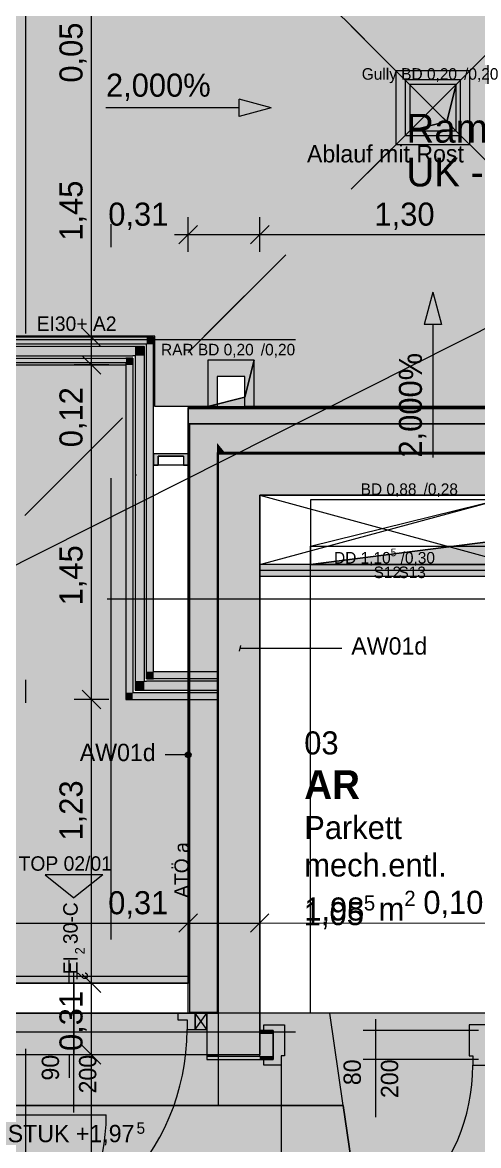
# Model space of a CAD drawing. Header units: metres. Extents: x -3.9 to 83, y -38 to 6.2.
# Drawn here: x 11.617 to 13.593, y -24.493 to -19.626 of the extents above; entities that cross this region are included whole.
import ezdxf

# ---------------------------------------------------------------- set-up
doc = ezdxf.new("R2010")
doc.units = ezdxf.units.M
doc.header["$MEASUREMENT"] = 0
for name, pattern in [('Achse', [0.004, 0.002, -0.001, 0, -0.001]), ('Baufluchtlinie', [0.013, 0.008, -0.005]), ('Punkt 1_1', [0.075, 0.025, -0.05]), ('Schnittlinie', [0.006, 0.003, -0.0015, 0, -0.0015]), ('Strichlinie eng', [0.002, 0.0015, -0.0005]), ('Untersicht', [0.001, 0.0005, -0.0005])]:
    doc.linetypes.add(name, pattern=pattern)
for name, color, linetype in [('0._EG PP_2_0', 7, 'Continuous'), ('0._EG PP_2_000 Achsraster', 7, 'Continuous'), ('0._EG PP_2_110 Wand Aussen', 7, 'Continuous'), ('0._EG PP_2_130 Wand Innen', 7, 'Continuous'), ('0._EG PP_2_165 Fassadengestaltung Bänder', 7, 'Continuous'), ('0._EG PP_2_170 Schachtwände', 7, 'Continuous'), ('0._EG PP_2_210 Decke', 7, 'Continuous'), ('0._EG PP_2_220 Bodenaufbau', 7, 'Continuous'), ('0._EG PP_2_221 Bodenaufbau - Abdichtung', 7, 'Continuous'), ('0._EG PP_2_221 Bodenaufbau - Terrassenbelag', 7, 'Continuous'), ('0._EG PP_2_270 Deckendurchbruchsymbol', 7, 'Continuous'), ('0._EG PP_2_611 Entwässerung', 7, 'Continuous'), ('0._EG PP_2_810 Raum', 7, 'Continuous'), ('0._EG PP_2_851 Marker Schnitt', 7, 'Continuous'), ('0._EG PP_2_870 Dokumentation allgemein', 7, 'Continuous'), ('0._EG PP_2_910 Allgemein Bemaßung.x', 7, 'Continuous'), ('0._EG PP_2_915 Allgemein Beschriftung.x', 7, 'Continuous'), ('0._EG PP_2_945 Einreichplan Beschriftung', 7, 'Continuous'), ('0._EG PP_2_950 Polierplan Bemaßung', 7, 'Continuous'), ('0._EG PP_2_955 Polierplan Beschriftung', 7, 'Continuous')]:
    doc.layers.add(name, color=color, linetype=linetype)
doc.styles.add('ERSTELLTER_STIL_10', font='')
doc.styles.add('ERSTELLTER_STIL_2', font='')
doc.styles.get('ERSTELLTER_STIL_10').set_extended_font_data('Eurostile', bold=True)
doc.styles.get('ERSTELLTER_STIL_2').set_extended_font_data('Eurostile')

msp = doc.modelspace()

# ---------------------------------------------------------------- hatches: boundary and pattern name
at = {"layer": '0._EG PP_2_110 Wand Aussen', "linetype": 'Continuous', "lineweight": 13, "true_color": 0xff6400}
for points in [[(12.155, -20.99), (10.845, -20.99), (10.845, -21.02), (12.155, -21.02)], [(12.155, -21.02), (12.185, -20.99), (12.155, -20.99)], [(12.155, -21.02), (12.185, -21.02), (12.185, -20.99)], [(12.155, -21.02), (12.155, -22.44), (12.185, -22.44), (12.185, -21.02)], [(12.065, -21.08), (10.845, -21.08), (10.845, -21.11), (12.065, -21.11)], [(12.065, -21.11), (12.095, -21.08), (12.065, -21.08)], [(12.065, -21.11), (12.095, -21.11), (12.095, -21.08)], [(12.065, -22.53), (12.095, -22.53), (12.095, -21.11), (12.065, -21.11)], [(12.34, -21.365), (12.34, -21.3011), (12.3391, -21.3), (12.335, -21.3), (12.335, -21.365)], [(13.8, -21.3), (12.3391, -21.3), (12.3921, -21.365), (13.8, -21.365)], [(12.3921, -21.365), (12.34, -21.3011), (12.34, -21.365)], [(12.46, -21.49), (12.46, -21.4482), (12.3921, -21.365), (12.34, -21.365), (12.34, -21.49)], [(12.46, -21.365), (12.3921, -21.365), (12.46, -21.4482)], [(12.46, -21.4482), (12.4941, -21.49), (13.8, -21.49), (13.8, -21.365), (12.46, -21.365)], [(12.465, -21.49), (12.465, -21.4544), (12.46, -21.4482), (12.46, -21.49)], [(12.4941, -21.49), (12.465, -21.4544), (12.465, -21.49)], [(12.46, -23.795), (12.46, -21.49), (12.34, -21.49), (12.34, -23.795)], [(12.185, -22.44), (12.155, -22.47), (12.185, -22.47)], [(12.185, -22.44), (12.155, -22.44), (12.155, -22.47)], [(12.185, -22.47), (12.465, -22.47), (12.465, -22.44), (12.185, -22.44)], [(12.095, -22.53), (12.065, -22.56), (12.095, -22.56)], [(12.095, -22.53), (12.065, -22.53), (12.065, -22.56)], [(12.095, -22.56), (12.465, -22.56), (12.465, -22.53), (12.095, -22.53)], [(12.34, -23.795), (12.34, -23.915), (12.46, -23.915)], [(12.46, -23.795), (12.34, -23.795), (12.46, -23.915)]]:
    msp.add_hatch(color=30, dxfattribs=at).paths.add_polyline_path(points)
at = {"layer": '0._EG PP_2_110 Wand Aussen', "linetype": 'Continuous', "lineweight": 13, "true_color": 0xb85600}
for points in [[(12.105, -21.03), (10.845, -21.03), (10.845, -21.07), (12.105, -21.07)], [(12.105, -21.07), (12.145, -21.03), (12.105, -21.03)], [(12.105, -21.07), (12.145, -21.07), (12.145, -21.03)], [(12.105, -22.48), (12.145, -22.48), (12.145, -21.07), (12.105, -21.07)], [(12.145, -22.48), (12.105, -22.52), (12.145, -22.52)], [(12.145, -22.48), (12.105, -22.48), (12.105, -22.52)], [(12.145, -22.52), (12.465, -22.52), (12.465, -22.48), (12.145, -22.48)]]:
    msp.add_hatch(color=32, dxfattribs=at).paths.add_polyline_path(points)
at = {"layer": '0._EG PP_2_110 Wand Aussen', "linetype": 'Continuous', "lineweight": 0, "true_color": 0x373737}
for points in [[(12.465, -21.495), (12.465, -21.49), (12.46, -21.49), (12.46, -21.495)], [(12.465, -23.915), (12.465, -21.495), (12.46, -21.495), (12.46, -23.915)], [(12.4982, -21.495), (12.4941, -21.49), (12.465, -21.49), (12.465, -21.495)], [(13.8, -21.49), (12.4941, -21.49), (12.4982, -21.495), (13.8, -21.495)], [(12.34, -23.915), (12.34, -23.92), (12.415, -23.92), (12.46, -23.92), (12.46, -23.915)], [(12.46, -23.915), (12.46, -23.92), (12.465, -23.92)], [(12.465, -23.915), (12.46, -23.915), (12.465, -23.92)]]:
    msp.add_hatch(color=250, dxfattribs=at).paths.add_polyline_path(points)
at = {"layer": '0._EG PP_2_110 Wand Aussen', "linetype": 'Continuous', "lineweight": 13, "true_color": 0x3f7f02}
for points in [[(12.465, -21.495), (12.465, -21.675), (12.645, -21.675), (12.4982, -21.495)], [(12.4982, -21.495), (12.645, -21.675), (12.645, -21.495)], [(12.645, -21.675), (13.8, -21.675), (13.8, -21.495), (12.645, -21.495)], [(12.645, -23.92), (12.645, -21.675), (12.465, -21.675), (12.465, -23.92)], [(12.415, -23.99), (12.415, -24.1), (12.465, -24.1), (12.465, -23.92), (12.415, -23.92)], [(12.465, -23.92), (12.465, -24.1), (12.645, -24.1)], [(12.645, -23.92), (12.465, -23.92), (12.645, -24.1)]]:
    msp.add_hatch(color=76, dxfattribs=at).paths.add_polyline_path(points)
at = {"layer": '0._EG PP_2_130 Wand Innen', "linetype": 'Continuous', "lineweight": 13, "true_color": 0xfb02fe}
for points in [[(12.645, -23.995), (12.645, -24.0075), (12.7025, -24.0075), (12.7025, -23.995)], [(12.415, -24.12), (12.645, -24.12), (12.645, -24.1075), (12.415, -24.1075)], [(12.645, -24.1075), (12.645, -24.12), (12.7025, -24.12), (12.7025, -24.1075)]]:
    msp.add_hatch(color=6, dxfattribs=at).paths.add_polyline_path(points)
at = {"layer": '0._EG PP_2_130 Wand Innen', "linetype": 'Continuous', "lineweight": 0, "true_color": 0xffffff}
msp.add_hatch(color=7, dxfattribs=at).paths.add_polyline_path([(12.7025, -23.995), (12.7025, -24.12), (13.5925, -24.12), (13.5925, -23.995)])
at = {"layer": '0._EG PP_2_130 Wand Innen', "linetype": 'Continuous', "lineweight": 13, "true_color": 0xffaa00}
msp.add_hatch(color=40, dxfattribs=at).paths.add_polyline_path([(12.645, -24.0075), (12.645, -24.1075), (12.7025, -24.1075), (12.7025, -24.0075)])
at = {"layer": '0._EG PP_2_165 Fassadengestaltung Bänder', "linetype": 'Continuous', "lineweight": 13}
msp.add_hatch(color=5, dxfattribs=at).paths.add_polyline_path([(12.335, -21.495), (12.315, -21.495), (12.205, -21.495), (12.185, -21.495), (12.185, -21.545), (12.205, -21.545), (12.205, -21.505), (12.315, -21.505), (12.315, -21.545), (12.335, -21.545)])
at = {"layer": '0._EG PP_2_170 Schachtwände', "linetype": 'Continuous', "lineweight": 13, "true_color": 0xfb02fe}
for points in [[(12.645, -22), (13.725, -22), (13.8, -21.975), (12.645, -21.975)], [(13.6625, -22), (12.645, -22), (12.645, -22.025), (13.65, -22.025), (13.6625, -22.0208)]]:
    msp.add_hatch(color=6, dxfattribs=at).paths.add_polyline_path(points)
at = {"layer": '0._EG PP_2_210 Decke', "linetype": 'Continuous', "lineweight": 0, "true_color": 0x060c00}
msp.add_hatch(color=98, dxfattribs=at).paths.add_polyline_path([(12.865, -23.92), (9.87, -23.92), (9.87, -26.27), (15.211, -26.27), (14.8684, -23.92)])
at = {"layer": '0._EG PP_2_221 Bodenaufbau - Terrassenbelag', "linetype": 'Continuous', "lineweight": 0, "true_color": 0x111111}
for points in [[(5.435, -20.735), (10.845, -20.735), (10.845, -20.985), (12.19, -20.985), (12.19, -21.29), (12.46, -21.29), (12.46, -21.16), (12.58, -21.16), (12.58, -21.29), (13.63, -21.29), (13.63, -16.585), (15.075, -16.585), (15.075, -15.075), (12.785, -15.075), (12.785, -15.205), (12.665, -15.205), (12.665, -15.075), (12.37, -15.075), (12.37, -15.28), (12.29, -15.28), (12.29, -19.545), (5.435, -19.545)], [(6.92, -20.735), (5.435, -20.735), (5.435, -23.7911), (10.035, -23.79), (10.035, -23.63), (10.96, -23.63), (10.96, -23.79), (12.335, -23.7912), (12.335, -22.56), (12.065, -22.56), (12.065, -21.0987), (10.845, -21.0987), (10.845, -22.29), (6.92, -22.29)]]:
    msp.add_hatch(color=250, dxfattribs=at).paths.add_polyline_path(points)
at = {"layer": '0._EG PP_2_270 Deckendurchbruchsymbol', "linetype": 'Continuous', "lineweight": 0, "true_color": 0x000000}
for points in [[(13.295, -20.095), (13.495, -20.095), (13.495, -19.895), (13.4546, -20.0546)], [(12.42, -21.29), (12.62, -21.29), (12.62, -21.09), (12.5796, -21.2496)]]:
    msp.add_hatch(color=18, dxfattribs=at).paths.add_polyline_path(points)
at = {"layer": '0._EG PP_2_270 Deckendurchbruchsymbol', "linetype": 'Continuous', "lineweight": 0}
msp.add_hatch(color=8, dxfattribs=at).paths.add_polyline_path([(12.865, -21.975), (13.745, -21.975), (13.745, -21.695), (13.6447, -21.8747)])
at = {"layer": '0._EG PP_2_915 Allgemein Beschriftung.x', "linetype": 'Continuous', "lineweight": 0, "true_color": 0x000000}
msp.add_hatch(color=18, dxfattribs=at).paths.add_polyline_path([(12.3225, -22.7993), (12.3235, -22.8041), (12.3262, -22.8082), (12.3302, -22.8109), (12.335, -22.8118), (12.3398, -22.8109), (12.3439, -22.8082), (12.3466, -22.8041), (12.3475, -22.7993), (12.3466, -22.7945), (12.3439, -22.7905), (12.3398, -22.7878), (12.335, -22.7868), (12.3302, -22.7878), (12.3262, -22.7905), (12.3235, -22.7945)])
at = {"layer": '0._EG PP_2_950 Polierplan Bemaßung', "linetype": 'Continuous', "lineweight": 13, "true_color": 0x6c6cff}
for points in [[(12.695, -19.995), (12.555, -19.9575), (12.555, -20.0325)], [(13.395, -20.795), (13.3575, -20.935), (13.4325, -20.935)]]:
    msp.add_hatch(color=171, dxfattribs=at).paths.add_polyline_path(points)

# ---------------------------------------------------------------- linework, layer by layer
at = {"layer": '0._EG PP_2_000 Achsraster', "color": 5, "linetype": 'Achse', "lineweight": 0, "ltscale": 1000}
for p, q in [((12, 3), (12, -36)), ((-1.5, -21), (21, -21)), ((-1.5, -24), (21, -24))]:
    msp.add_line(p, q, dxfattribs=at)
at = {"layer": '0._EG PP_2_110 Wand Aussen', "color": 7, "linetype": 'Continuous', "lineweight": 18, "ltscale": 1000}
for p, q in [((12.145, -21.02), (10.845, -21.02)), ((12.155, -21.02), (12.145, -21.02)), ((12.155, -21.02), (12.145, -21.02)), ((12.155, -21.03), (12.155, -21.02)), ((12.105, -21.03), (10.845, -21.03)), ((10.845, -21.07), (12.095, -21.07)), ((12.105, -21.07), (12.095, -21.07)), ((12.105, -21.07), (12.095, -21.07)), ((12.145, -21.03), (12.105, -21.03)), ((12.145, -21.03), (12.105, -21.03)), ((12.105, -21.07), (12.105, -22.48)), ((12.145, -21.07), (12.145, -21.03)), ((12.145, -22.48), (12.145, -21.07)), ((12.155, -22.47), (12.155, -21.03)), ((10.845, -21.08), (12.065, -21.08)), ((12.095, -21.08), (12.065, -21.08)), ((12.095, -21.08), (12.065, -21.08)), ((12.095, -21.08), (12.095, -22.52)), ((12.4982, -21.495), (12.465, -21.495)), ((12.465, -21.495), (12.465, -21.675)), ((12.4982, -21.495), (12.465, -21.495)), ((12.645, -21.495), (12.4982, -21.495)), ((12.645, -21.495), (12.4982, -21.495)), ((13.8, -21.495), (12.645, -21.495)), ((12.465, -21.675), (12.465, -23.92)), ((12.105, -22.48), (12.105, -22.52)), ((12.145, -22.48), (12.155, -22.48)), ((12.145, -22.48), (12.155, -22.48)), ((12.155, -22.47), (12.185, -22.47)), ((12.155, -22.47), (12.185, -22.47)), ((12.465, -22.48), (12.155, -22.48)), ((12.465, -22.47), (12.185, -22.47)), ((12.095, -22.52), (12.095, -22.53)), ((12.095, -22.53), (12.105, -22.53)), ((12.095, -22.53), (12.105, -22.53)), ((12.105, -22.52), (12.145, -22.52)), ((12.105, -22.52), (12.145, -22.52)), ((12.105, -22.53), (12.465, -22.53)), ((12.145, -22.52), (12.465, -22.52)), ((12.34, -23.92), (11.34, -23.92)), ((12.46, -23.92), (12.415, -23.92)), ((12.415, -23.92), (12.415, -23.99)), ((12.415, -23.92), (12.415, -23.99)), ((12.415, -23.92), (12.415, -23.99)), ((12.46, -23.92), (12.465, -23.92)), ((12.46, -23.92), (12.465, -23.92)), ((12.415, -23.99), (12.415, -24.1)), ((12.415, -23.99), (12.415, -24.1))]:
    msp.add_line(p, q, dxfattribs=at)
at = {"layer": '0._EG PP_2_110 Wand Aussen', "color": 7, "linetype": 'Continuous', "lineweight": 13, "ltscale": 1000}
for p, q in [((12.3391, -21.3), (12.335, -21.3)), ((13.8, -21.3), (12.3391, -21.3)), ((12.34, -21.365), (12.34, -21.49)), ((12.34, -21.365), (12.34, -21.49)), ((12.34, -21.49), (12.34, -23.795)), ((12.465, -21.49), (12.46, -21.49)), ((12.46, -21.49), (12.46, -21.495)), ((12.465, -21.49), (12.46, -21.49)), ((12.46, -21.495), (12.46, -23.915)), ((12.4941, -21.49), (12.465, -21.49)), ((13.8, -21.49), (12.4941, -21.49)), ((11.82, -23.79), (11.82, -23.69)), ((11.84, -24.35), (11.84, -23.74)), ((12.34, -23.76), (11.34, -23.76)), ((11.84, -23.79), (11.82, -23.79)), ((11.84, -23.79), (11.84, -24.1)), ((12.335, -23.92), (12.335, -23.79)), ((12.34, -23.79), (12.335, -23.79)), ((12.34, -23.79), (12.335, -23.79)), ((12.335, -23.92), (12.335, -23.79)), ((12.34, -23.79), (12.34, -23.76)), ((12.34, -23.795), (12.34, -23.92)), ((12.34, -23.92), (12.335, -23.92)), ((12.34, -23.915), (12.46, -23.915)), ((12.34, -23.915), (12.46, -23.915)), ((12.34, -23.92), (12.415, -23.92)), ((12.34, -23.92), (12.415, -23.92)), ((12.34, -23.92), (12.415, -23.92)), ((12.365, -23.99), (12.415, -23.92)), ((12.415, -23.99), (12.365, -23.92)), ((11.84, -24.1), (11.82, -24.1)), ((11.82, -24.1), (11.82, -24.2))]:
    msp.add_line(p, q, dxfattribs=at)
at = {"layer": '0._EG PP_2_110 Wand Aussen', "color": 1, "linetype": 'Baufluchtlinie', "lineweight": 0, "ltscale": 1000}
for p, q in [((12.34, -21.365), (12.335, -21.365)), ((12.34, -21.365), (12.335, -21.365)), ((12.3921, -21.365), (12.34, -21.365)), ((12.46, -21.365), (12.3921, -21.365)), ((13.8, -21.365), (12.46, -21.365))]:
    msp.add_line(p, q, dxfattribs=at)
at = {"layer": '0._EG PP_2_110 Wand Aussen', "color": 7, "linetype": 'Punkt 1_1', "lineweight": 13, "ltscale": 1000}
for p, q in [((12.335, -23.79), (11.345, -23.79)), ((12.415, -24.1), (11.265, -24.1))]:
    msp.add_line(p, q, dxfattribs=at)
at = {"layer": '0._EG PP_2_110 Wand Aussen', "color": 8, "linetype": 'Continuous', "lineweight": 13, "ltscale": 1000}
for p, q in [((12.365, -23.92), (12.29, -23.92)), ((12.29, -23.92), (12.29, -23.9485)), ((12.365, -23.99), (12.365, -23.92)), ((12.29, -23.9485), (12.33, -23.9485)), ((12.33, -23.9485), (12.33, -23.99)), ((12.33, -23.99), (12.365, -23.99))]:
    msp.add_line(p, q, dxfattribs=at)
at = {"layer": '0._EG PP_2_110 Wand Aussen', "color": 7, "linetype": 'Continuous', "lineweight": 18, "ltscale": 1000, "flags": 128}
for points in [[(12.155, -20.99), (10.845, -20.99)], [(12.185, -20.99), (12.155, -20.99)], [(12.185, -22.44), (12.185, -20.99)], [(10.845, -21.11), (12.065, -21.11)], [(12.065, -21.11), (12.065, -22.56)], [(12.645, -24.1), (12.645, -21.675)], [(12.645, -21.675), (13.8, -21.675)], [(12.465, -22.44), (12.185, -22.44)], [(12.465, -22.44), (12.465, -22.47)], [(12.465, -22.47), (12.465, -22.48)], [(12.465, -22.48), (12.465, -22.52)], [(12.465, -22.52), (12.465, -22.53)], [(12.465, -22.53), (12.465, -22.56)], [(12.065, -22.56), (12.095, -22.56)], [(12.095, -22.56), (12.465, -22.56)], [(12.415, -24.1), (12.465, -24.1)], [(12.645, -24.1), (12.465, -24.1)]]:
    msp.add_lwpolyline(points, dxfattribs=at)
at = {"layer": '0._EG PP_2_110 Wand Aussen', "color": 7, "linetype": 'Continuous', "lineweight": 13, "ltscale": 1000, "flags": 128}
for points in [[(12.335, -21.295), (12.335, -21.3)], [(13.8, -21.295), (12.335, -21.295)], [(12.335, -21.3), (12.335, -21.365)], [(12.335, -21.365), (12.335, -23.79)]]:
    msp.add_lwpolyline(points, dxfattribs=at)
msp.add_lwpolyline([(12.365, -23.99), (12.415, -23.99), (12.415, -23.92), (12.365, -23.92)], close=True, dxfattribs=at)
at = {"layer": '0._EG PP_2_110 Wand Aussen', "color": 7, "linetype": 'Continuous', "lineweight": 13, "ltscale": 1000}
msp.add_arc((11.35, -23.99), 0.98, 270, 0, dxfattribs=at)
at = {"layer": '0._EG PP_2_130 Wand Innen', "color": 7, "linetype": 'Continuous', "lineweight": 13, "ltscale": 1000}
for p, q in [((13.1475, -24.37), (13.1475, -23.945)), ((12.7375, -24.145), (12.7375, -24.975)), ((11.15, -24.36), (11.98, -24.36))]:
    msp.add_line(p, q, dxfattribs=at)
at = {"layer": '0._EG PP_2_130 Wand Innen', "color": 8, "linetype": 'Continuous', "lineweight": 13, "ltscale": 1000}
for p, q in [((12.6625, -23.995), (12.6625, -23.97)), ((12.6625, -23.97), (12.7525, -23.97)), ((12.7025, -23.995), (12.6625, -23.995)), ((12.7025, -24.12), (12.7025, -23.995)), ((12.7525, -23.97), (12.7525, -24.105)), ((13.5525, -23.97), (13.5525, -24.105)), ((13.6325, -23.97), (13.5525, -23.97)), ((12.6625, -24.145), (12.6625, -24.12)), ((12.6625, -24.12), (12.7025, -24.12)), ((12.7525, -24.105), (12.7375, -24.105)), ((12.7375, -24.105), (12.7375, -24.145)), ((13.5525, -24.105), (13.5675, -24.105)), ((13.5675, -24.105), (13.5675, -24.145)), ((12.7375, -24.145), (12.6625, -24.145)), ((13.5675, -24.145), (13.6325, -24.145))]:
    msp.add_line(p, q, dxfattribs=at)
at = {"layer": '0._EG PP_2_130 Wand Innen', "color": 7, "linetype": 'Continuous', "lineweight": 18, "ltscale": 1000}
for p, q in [((12.7025, -23.995), (12.7025, -24.0075)), ((12.7025, -23.995), (12.7025, -24.0075)), ((12.7025, -23.995), (12.7025, -24.0075)), ((12.7025, -24.0075), (12.645, -24.0075)), ((12.7025, -24.0075), (12.7025, -24.1075)), ((12.7025, -24.0075), (12.7025, -24.1075)), ((12.7025, -24.0075), (12.7025, -24.1075)), ((12.645, -24.1075), (12.415, -24.1075)), ((12.645, -24.1075), (12.7025, -24.1075)), ((12.7025, -24.1075), (12.7025, -24.12)), ((12.7025, -24.1075), (12.7025, -24.12)), ((12.7025, -24.1075), (12.7025, -24.12))]:
    msp.add_line(p, q, dxfattribs=at)
at = {"layer": '0._EG PP_2_130 Wand Innen', "color": 8, "linetype": 'Untersicht', "lineweight": 13, "ltscale": 1000}
for p, q in [((13.5925, -23.995), (12.7025, -23.995)), ((13.5925, -24.12), (12.7025, -24.12))]:
    msp.add_line(p, q, dxfattribs=at)
at = {"layer": '0._EG PP_2_130 Wand Innen', "color": 7, "linetype": 'Continuous', "lineweight": 18, "ltscale": 1000, "flags": 128}
for points in [[(12.7025, -23.995), (12.645, -23.995)], [(12.645, -24.0075), (12.645, -23.995)], [(12.645, -24.1075), (12.645, -24.0075)], [(12.645, -24.1), (12.415, -24.1)], [(12.415, -24.1), (12.415, -24.12)], [(12.415, -24.12), (12.645, -24.12)], [(12.645, -24.1075), (12.645, -24.1)], [(12.645, -24.12), (12.7025, -24.12)]]:
    msp.add_lwpolyline(points, dxfattribs=at)
at = {"layer": '0._EG PP_2_130 Wand Innen', "color": 7, "linetype": 'Continuous', "lineweight": 13, "ltscale": 1000}
for centre in [(12.7375, -24.145), (11.15, -24.36)]:
    msp.add_arc(centre, 0.83, 270, 0, dxfattribs=at)
at = {"layer": '0._EG PP_2_165 Fassadengestaltung Bänder', "color": 8, "linetype": 'Continuous', "lineweight": 13, "ltscale": 1000}
for p, q in [((12.185, -21.495), (12.185, -21.545)), ((12.205, -21.505), (12.205, -21.545)), ((12.315, -21.505), (12.205, -21.505)), ((12.315, -21.505), (12.315, -21.545)), ((12.335, -21.495), (12.335, -21.545)), ((12.205, -21.545), (12.185, -21.545)), ((12.335, -21.545), (12.315, -21.545))]:
    msp.add_line(p, q, dxfattribs=at)
at = {"layer": '0._EG PP_2_165 Fassadengestaltung Bänder', "color": 8, "linetype": 'Continuous', "lineweight": 13, "ltscale": 1000, "flags": 128}
msp.add_lwpolyline([(12.335, -21.495), (12.315, -21.495), (12.205, -21.495), (12.185, -21.495)], dxfattribs=at)
at = {"layer": '0._EG PP_2_165 Fassadengestaltung Bänder', "color": 5, "linetype": 'Continuous', "lineweight": 0, "ltscale": 1000, "flags": 128}
for points in [[(12.335, -21.495), (12.315, -21.495), (12.205, -21.495), (12.185, -21.495)], [(12.185, -21.495), (12.185, -21.545)], [(12.205, -21.505), (12.315, -21.505)], [(12.205, -21.545), (12.205, -21.505)], [(12.315, -21.505), (12.315, -21.545)], [(12.335, -21.545), (12.335, -21.495)], [(12.185, -21.545), (12.205, -21.545)], [(12.315, -21.545), (12.205, -21.545)], [(12.315, -21.545), (12.335, -21.545)]]:
    msp.add_lwpolyline(points, dxfattribs=at)
at = {"layer": '0._EG PP_2_170 Schachtwände', "color": 7, "linetype": 'Continuous', "lineweight": 18, "ltscale": 1000}
msp.add_line((12.645, -22), (13.6625, -22), dxfattribs=at)
at = {"layer": '0._EG PP_2_170 Schachtwände', "color": 7, "linetype": 'Continuous', "lineweight": 18, "ltscale": 1000, "flags": 128}
for points in [[(13.75, -21.975), (12.645, -21.975)], [(12.645, -22), (12.645, -21.975)], [(12.645, -22.025), (12.645, -22)], [(12.645, -22.025), (13.65, -22.025)]]:
    msp.add_lwpolyline(points, dxfattribs=at)
at = {"layer": '0._EG PP_2_210 Decke', "color": 8, "linetype": 'Continuous', "lineweight": 13, "ltscale": 1000, "flags": 128}
msp.add_lwpolyline([(0.1831, -14.47), (0.185, -14.9998), (0.185, -21.895), (3.305, -21.895), (3.305, -22.165), (4.905, -22.165), (4.905, -24.32), (7.875, -24.32), (7.875, -23.85), (9.87, -23.85), (9.87, -24.32), (13.0067, -24.32), (12.9484, -23.92), (12.865, -23.92), (12.865, -21.895), (18.7604, -21.895), (18.7621, -21.495), (18.7694, -20.4274), (14.6603, -20.4274), (15.32, -17.3819), (15.32, -14.87), (15.32, -14.47)], close=True, dxfattribs=at)
at = {"layer": '0._EG PP_2_210 Decke', "color": 7, "linetype": 'Continuous', "lineweight": 13, "ltscale": 1000, "true_color": 0xf4f4f4, "flags": 128}
for points in [[(5.305, -21.495), (0.1844, -21.495), (0.1967, -31.38), (9.535, -31.38), (9.535, -30.88), (12.385, -30.88), (12.385, -29.98), (18.7258, -29.98), (18.7621, -21.495), (12.465, -21.495), (12.465, -24.32), (13.0067, -24.32), (13.2326, -25.87), (9.875, -25.87), (7.875, -25.87), (7.875, -23.92), (5.305, -23.92)], [(12.865, -23.92), (9.87, -23.92), (9.87, -26.27), (15.211, -26.27), (14.8684, -23.92)]]:
    msp.add_lwpolyline(points, close=True, dxfattribs=at)
at = {"layer": '0._EG PP_2_220 Bodenaufbau', "color": 7, "linetype": 'Continuous', "lineweight": 13, "ltscale": 1000, "true_color": 0xf4f4f4, "flags": 128}
for points in [[(0.1846, -14.87), (0.185, -21.495), (5.305, -21.495), (5.305, -23.92), (7.875, -23.92), (7.875, -23.81), (9.895, -23.81), (9.895, -23.92), (10.085, -23.92), (10.085, -23.68), (10.895, -23.68), (10.895, -23.92), (12.465, -23.92), (12.465, -21.495), (18.4632, -21.495), (18.4737, -19.8717), (14.5965, -19.8717), (15.14, -17.3627), (15.14, -14.87)], [(0.1853, -15.07), (0.185, -14.9998), (0.185, -21.365), (5.435, -21.365), (5.435, -23.79), (7.875, -23.79), (7.875, -23.85), (9.875, -23.85), (9.875, -23.79), (10.035, -23.79), (10.035, -23.68), (10.94, -23.68), (10.94, -23.79), (12.335, -23.79), (12.335, -21.365), (18.463, -21.365), (18.4871, -17.7847), (14.9872, -17.7847), (15.08, -17.3563), (15.08, -14.87), (13.61, -14.87), (13.61, -15.07)], [(12.285, -15.07), (12.285, -19.54), (5.435, -19.54), (5.435, -23.79), (7.875, -23.79), (7.875, -23.85), (9.875, -23.85), (9.875, -23.79), (12.335, -23.79), (12.335, -21.295), (13.635, -21.295), (13.635, -16.59), (15.08, -16.59), (15.08, -15.07)], [(0.3646, -21.675), (0.3765, -31.2), (9.355, -31.2), (9.355, -30.7), (12.205, -30.7), (12.205, -29.8), (18.5466, -29.8), (18.5814, -21.675), (12.645, -21.675), (12.645, -24.1), (10.05, -24.1), (10.05, -25.6), (11.19, -25.6), (11.19, -26.05), (7.695, -26.05), (7.695, -24.1), (5.125, -24.1), (5.125, -21.675)], [(11.005, -24.32), (10.12, -24.32), (10.12, -25.6), (11.125, -25.6), (11.125, -25.87), (13.2326, -25.87), (13.0067, -24.32)]]:
    msp.add_lwpolyline(points, close=True, dxfattribs=at)
at = {"layer": '0._EG PP_2_221 Bodenaufbau - Abdichtung', "color": 171, "linetype": 'Untersicht', "lineweight": 13, "ltscale": 1000, "true_color": 0x6c6cff, "flags": 128}
for points in [[(13.395, -19.995), (12.0375, -18.6375)], [(12.0375, -18.6375), (13.395, -19.995)], [(14.7525, -18.6375), (13.395, -19.995)], [(13.395, -19.995), (14.7525, -18.6375)], [(10.99, -22.4), (13.395, -19.995)], [(13.395, -19.995), (10.99, -22.4)], [(14.895, -21.495), (13.395, -19.995)], [(13.395, -19.995), (14.895, -21.495)], [(12.465, -21.495), (12.465, -23.92)], [(14.895, -21.495), (12.465, -21.495)], [(12.465, -23.92), (10.91, -23.92)]]:
    msp.add_lwpolyline(points, dxfattribs=at)
at = {"layer": '0._EG PP_2_221 Bodenaufbau - Terrassenbelag', "color": 7, "linetype": 'Continuous', "lineweight": 18, "ltscale": 1000, "flags": 128}
for points in [[(12.19, -20.985), (10.845, -20.985)], [(12.19, -21.29), (12.19, -20.985)], [(10.845, -21.0987), (12.065, -21.0987)], [(12.065, -21.0987), (12.065, -22.56)], [(12.46, -21.16), (12.46, -21.29)], [(12.58, -21.16), (12.46, -21.16)], [(12.58, -21.29), (12.58, -21.16)], [(12.46, -21.29), (12.19, -21.29)], [(13.63, -21.29), (12.58, -21.29)], [(12.065, -22.56), (12.335, -22.56)], [(12.335, -22.56), (12.335, -23.7912)], [(12.335, -23.7912), (10.96, -23.79)]]:
    msp.add_lwpolyline(points, dxfattribs=at)
at = {"layer": '0._EG PP_2_270 Deckendurchbruchsymbol', "color": 7, "linetype": 'Strichlinie eng', "lineweight": 13, "ltscale": 1000}
for p, q in [((12.645, -21.975), (13.75, -21.675)), ((12.645, -21.675), (13.75, -21.975))]:
    msp.add_line(p, q, dxfattribs=at)
at = {"layer": '0._EG PP_2_270 Deckendurchbruchsymbol', "color": 7, "linetype": 'Continuous', "lineweight": 13, "ltscale": 1000, "flags": 128}
for points in [[(13.4546, -20.0546), (13.495, -19.895), (13.295, -19.895), (13.295, -20.095)], [(13.295, -20.095), (13.495, -20.095), (13.495, -19.895), (13.4546, -20.0546)], [(12.5796, -21.2496), (12.62, -21.09), (12.42, -21.09), (12.42, -21.29)], [(12.42, -21.29), (12.62, -21.29), (12.62, -21.09), (12.5796, -21.2496)], [(13.6447, -21.8747), (13.745, -21.695), (12.865, -21.695), (12.865, -21.975)], [(12.865, -21.975), (13.745, -21.975), (13.745, -21.695), (13.6447, -21.8747)]]:
    msp.add_lwpolyline(points, close=True, dxfattribs=at)
at = {"layer": '0._EG PP_2_270 Deckendurchbruchsymbol', "color": 7, "linetype": 'Strichlinie eng', "lineweight": 13, "ltscale": 1000, "flags": 128}
msp.add_lwpolyline([(13.75, -21.975), (13.75, -21.675), (12.645, -21.675), (12.645, -21.975)], close=True, dxfattribs=at)
at = {"layer": '0._EG PP_2_611 Entwässerung', "color": 7, "linetype": 'Continuous', "lineweight": 13, "ltscale": 1000}
for p, q in [((13.555, -19.835), (13.235, -19.835)), ((13.235, -19.835), (13.235, -20.155)), ((13.555, -20.155), (13.555, -19.835)), ((13.515, -19.875), (13.275, -19.875)), ((13.275, -19.875), (13.275, -20.115)), ((13.515, -20.115), (13.515, -19.875)), ((13.275, -20.115), (13.515, -20.115)), ((13.235, -20.155), (13.555, -20.155))]:
    msp.add_line(p, q, dxfattribs=at)
at = {"layer": '0._EG PP_2_851 Marker Schnitt', "color": 7, "linetype": 'Schnittlinie', "lineweight": 13, "ltscale": 1000}
for p, q in [((11.63, -5.7741), (11.63, -35.645)), ((5.8845, -22.1233), (19.85, -22.1233))]:
    msp.add_line(p, q, dxfattribs=at)
at = {"layer": '0._EG PP_2_910 Allgemein Bemaßung.x', "color": 7, "linetype": 'Continuous', "lineweight": 13, "ltscale": 1000}
for p, q in [((11.965, -23.32), (11.715, -23.32)), ((11.715, -23.32), (11.84, -23.42)), ((11.965, -23.32), (11.84, -23.42))]:
    msp.add_line(p, q, dxfattribs=at)
at = {"layer": '0._EG PP_2_915 Allgemein Beschriftung.x', "color": 7, "linetype": 'Continuous', "lineweight": 13, "ltscale": 1000}
for p, q in [((12.5618, -22.3253), (12.5551, -22.3503)), ((12.5584, -22.3378), (12.8699, -22.3378)), ((12.8699, -22.3378), (13.0004, -22.3378)), ((12.285, -22.7993), (12.235, -22.7993)), ((12.3225, -22.7993), (12.285, -22.7993))]:
    msp.add_line(p, q, dxfattribs=at)
msp.add_circle((12.335, -22.7993), 0.0125, dxfattribs=at)
at = {"layer": '0._EG PP_2_950 Polierplan Bemaßung', "color": 6, "linetype": 'Continuous', "lineweight": 13, "ltscale": 1000, "true_color": 0xfb02fe}
for p, q in [((11.9158, -20.99), (11.9158, -19.54)), ((11.8758, -20.95), (11.9558, -21.03)), ((11.9908, -20.99), (11.8408, -20.99)), ((11.9158, -21.11), (11.9158, -20.99)), ((11.8758, -21.07), (11.9558, -21.15)), ((11.9908, -21.11), (11.8408, -21.11)), ((11.9158, -22.56), (11.9158, -21.11)), ((11.8758, -22.52), (11.9558, -22.6)), ((11.9908, -22.56), (11.8408, -22.56)), ((11.9158, -23.79), (11.9158, -22.56)), ((12.335, -23.604), (12.3348, -23.454)), ((12.6449, -23.6037), (12.6448, -23.4537)), ((12.3749, -23.489), (12.295, -23.5691)), ((12.6848, -23.4886), (12.6049, -23.5687)), ((10.9599, -23.5308), (12.3349, -23.529)), ((12.3349, -23.529), (12.6449, -23.5287)), ((12.6449, -23.5287), (13.6999, -23.5273)), ((11.8758, -23.75), (11.9558, -23.83)), ((11.9908, -23.79), (11.8408, -23.79)), ((11.9158, -24.1), (11.9158, -23.79)), ((11.8758, -24.06), (11.9558, -24.14)), ((11.9908, -24.1), (11.8408, -24.1)), ((11.9158, -25.65), (11.9158, -24.1))]:
    msp.add_line(p, q, dxfattribs=at)
at = {"layer": '0._EG PP_2_950 Polierplan Bemaßung', "color": 171, "linetype": 'Continuous', "lineweight": 13, "ltscale": 1000, "true_color": 0x6c6cff}
for p, q in [((12.495, -19.995), (11.9787, -19.995)), ((12.555, -19.995), (12.495, -19.995)), ((12.555, -20.0325), (12.555, -19.9575)), ((12.695, -19.995), (12.555, -19.9575)), ((12.695, -19.995), (12.555, -20.0325)), ((13.395, -20.795), (13.3575, -20.935)), ((13.395, -20.795), (13.4325, -20.935)), ((13.4325, -20.935), (13.3575, -20.935)), ((13.395, -20.935), (13.395, -20.995)), ((13.395, -20.995), (13.395, -21.5113))]:
    msp.add_line(p, q, dxfattribs=at)
at = {"layer": '0._EG PP_2_950 Polierplan Bemaßung', "color": 76, "linetype": 'Continuous', "lineweight": 13, "ltscale": 1000, "true_color": 0x3f7f02}
for p, q in [((7.875, -23.85), (14.6603, -20.4274)), ((12.865, -21.895), (18.8206, -20.4301)), ((12.335, -20.62), (12.335, -20.47)), ((12.645, -20.62), (12.645, -20.47)), ((12.375, -20.505), (12.295, -20.585)), ((12.685, -20.505), (12.605, -20.585)), ((12.275, -20.545), (12.335, -20.545)), ((12.335, -20.545), (12.645, -20.545)), ((12.645, -20.545), (13.945, -20.545))]:
    msp.add_line(p, q, dxfattribs=at)

# ---------------------------------------------------------------- texts
at = {"layer": '0._EG PP_2_0', "color": 7, "linetype": 'Continuous', "lineweight": 13, "insert": (12.105, -21.5837), "char_height": 0.002, "attachment_point": 1, "style": 'ERSTELLTER_STIL_2'}
msp.add_mtext('\\A1;{\\pql;\\fEurostile|b0|i0|c0|p0;\\L\\W1.000000;\\L H+E}', dxfattribs=at)
at = {"layer": '0._EG PP_2_110 Wand Aussen', "color": 7, "linetype": 'Continuous', "lineweight": 13, "style": 'ERSTELLTER_STIL_2'}
for s, insert, char_height, attachment_point, rotation in [('\\A1;{\\pqr;\\pt0;\\fEurostile|b0|i0|c0|p0;\\W1.000000;30-C}', (11.8571, -23.4389), 0.0625, 9, 90), ('\\A1;{\\pqr;\\pt0;\\fEurostile|b0|i0|c0|p0;\\W1.000000;2}', (11.8864, -23.6336), 0.041667, 9, 90), ('\\A1;{\\pqr;\\pt0;\\fEurostile|b0|i0|c0|p0;\\W1.000000;EI}', (11.8564, -23.672), 0.0625, 9, 90), ('\\A1;{\\pql;\\fEurostile|b0|i0|c0|p0;\\W1.000000;2}', (11.9004, -23.739), 0.05, 1, 270), ('\\A1;{\\pqr;\\pt0;\\fEurostile|b0|i0|c0|p0;\\W1.000000;90}', (11.7764, -24.1), 0.075, 9, 90), ('\\A1;{\\pqr;\\pt0;\\fEurostile|b0|i0|c0|p0;\\W1.000000;200}', (11.938, -24.1), 0.075, 9, 90)]:
    msp.add_mtext(s, dxfattribs=dict(at, insert=insert, char_height=char_height, attachment_point=attachment_point, rotation=rotation))
at = {"layer": '0._EG PP_2_110 Wand Aussen', "color": 7, "linetype": 'Continuous', "lineweight": 13, "attachment_point": 9, "style": 'ERSTELLTER_STIL_2'}
for s, insert, char_height in [('\\A1;{\\pqr;\\pt0;\\fEurostile|b0|i0|c0|p0;\\W1.000000;STUK +1,97}', (12.1022, -24.4926), 0.075), ('\\A1;{\\pqr;\\pt0;\\fEurostile|b0|i0|c0|p0;\\W1.000000;5}', (12.1482, -24.443), 0.05)]:
    msp.add_mtext(s, dxfattribs=dict(at, insert=insert, char_height=char_height))
at = {"layer": '0._EG PP_2_130 Wand Innen', "color": 7, "linetype": 'Continuous', "lineweight": 13, "char_height": 0.075, "attachment_point": 9, "rotation": 90, "style": 'ERSTELLTER_STIL_2'}
for s, insert in [('\\A1;{\\pqr;\\pt0;\\fEurostile|b0|i0|c0|p0;\\W1.000000;80}', (13.0839, -24.12)), ('\\A1;{\\pqr;\\pt0;\\fEurostile|b0|i0|c0|p0;\\W1.000000;200}', (13.2455, -24.12))]:
    msp.add_mtext(s, dxfattribs=dict(at, insert=insert))
at = {"layer": '0._EG PP_2_270 Deckendurchbruchsymbol', "color": 1, "linetype": 'Continuous', "lineweight": 0, "char_height": 0.05, "style": 'ERSTELLTER_STIL_2'}
for s, insert, attachment_point in [('\\A1;{\\pqc;\\pt0;\\fEurostile|b0|i0|c0|p0;\\W1.000000;Gully BD 0,20\\fEurostile|b0|i0|c0|p0;\\W1.000000;\\A1{\\H.66x;\\S^  ;}\\fEurostile|b0|i0|c0|p0;\\W1.000000; /0,20\\fEurostile|b0|i0|c0|p0;\\W1.000000;\\A1{\\H.66x;\\S^  ;}\\fEurostile|b0|i0|c0|p0;\\W1.000000;\\fEurostile|b0|i0|c0|p0;\\W1.000000;\\A1{\\H.66x;\\S^  ;}}', (13.395, -19.8888), 8), ('\\A1;{\\pqc;\\pt0;\\fEurostile|b0|i0|c0|p0;\\W1.000000;RAR BD 0,20\\fEurostile|b0|i0|c0|p0;\\W1.000000;\\A1{\\H.66x;\\S^  ;}\\fEurostile|b0|i0|c0|p0;\\W1.000000; /0,20\\fEurostile|b0|i0|c0|p0;\\W1.000000;\\A1{\\H.66x;\\S^  ;}\\fEurostile|b0|i0|c0|p0;\\W1.000000;\\fEurostile|b0|i0|c0|p0;\\W1.000000;\\A1{\\H.66x;\\S^  ;}}', (12.52, -21.0831), 8), ('\\A1;{\\pqc;\\pt0;\\fEurostile|b0|i0|c0|p0;\\W1.000000;BD 0,88\\fEurostile|b0|i0|c0|p0;\\W1.000000;\\A1{\\H.66x;\\S^  ;}\\fEurostile|b0|i0|c0|p0;\\W1.000000; /0,28\\fEurostile|b0|i0|c0|p0;\\W1.000000;\\A1{\\H.66x;\\S^  ;}\\fEurostile|b0|i0|c0|p0;\\W1.000000;\\fEurostile|b0|i0|c0|p0;\\W1.000000;\\A1{\\H.66x;\\S^  ;}}', (13.305, -21.6881), 8), ('\\A1;{\\pqc;\\pt0;\\fEurostile|b0|i0|c0|p0;\\W1.000000;DD 1,10\\fEurostile|b0|i0|c0|p0;\\W1.000000;\\A1{\\H.66x;\\S5^  ;}\\fEurostile|b0|i0|c0|p0;\\W1.000000; /0,30\\fEurostile|b0|i0|c0|p0;\\W1.000000;\\A1{\\H.66x;\\S^  ;}\\fEurostile|b0|i0|c0|p0;\\W1.000000;\\fEurostile|b0|i0|c0|p0;\\W1.000000;\\A1{\\H.66x;\\S^  ;}}', (13.1975, -21.9853), 8), ('\\A1;{\\pqc;\\pt0;\\fEurostile|b0|i0|c0|p0;\\W1.000000;S12}', (13.1975, -21.9839), 2), ('\\A1;{\\pqc;\\pt0;\\fEurostile|b0|i0|c0|p0;\\W1.000000;S13}', (13.305, -21.9839), 2)]:
    msp.add_mtext(s, dxfattribs=dict(at, insert=insert, attachment_point=attachment_point))
at = {"layer": '0._EG PP_2_810 Raum', "color": 7, "linetype": 'Continuous', "lineweight": 13, "attachment_point": 1}
for s, insert, char_height, style in [('\\A1;{\\pql;\\pt0;\\fEurostile|b0|i0|c0|p0;\\W1.000000;03}', (12.8376, -22.6982), 0.1, 'ERSTELLTER_STIL_2'), ('\\A1;{\\pql;\\pt0;\\fEurostile|b1|i0|c0|p0;\\W1.000000;AR}', (12.8376, -22.8664), 0.125, 'ERSTELLTER_STIL_10'), ('\\A1;{\\pql;\\pt0;\\fEurostile|b0|i0|c0|p0;\\W1.000000;Parkett}', (12.8376, -23.0648), 0.1, 'ERSTELLTER_STIL_2'), ('\\A1;{\\pql;\\pt0;\\fEurostile|b0|i0|c0|p0;\\W1.000000;mech.entl.}', (12.8376, -23.2273), 0.1, 'ERSTELLTER_STIL_2'), ('\\A1;{\\pql;\\pt0,0.05;\\fEurostile|b0|i0|c0|p0;\\W1.000000;1,98\\fEurostile|b0|i0|c0|p0;\\W1.000000;\\A1{\\H.66x;\\S^  ;}\\fEurostile|b0|i0|c0|p0;\\W1.000000; m\\fEurostile|b0|i0|c0|p0;\\W1.000000;\\A1{\\H.66x;\\S2^  ;}}', (12.8376, -23.3888), 0.1, 'ERSTELLTER_STIL_2')]:
    msp.add_mtext(s, dxfattribs=dict(at, insert=insert, char_height=char_height, style=style))
at = {"layer": '0._EG PP_2_870 Dokumentation allgemein', "color": 14, "linetype": 'Continuous', "lineweight": 13, "true_color": 0xa80000, "insert": (11.6782, -20.9633), "char_height": 0.0625, "attachment_point": 7, "style": 'ERSTELLTER_STIL_2'}
msp.add_mtext('\\A1;{\\pql;\\fEurostile|b0|i0|c0|p0;\\W1.000000;EI30+ A2}', dxfattribs=at)
at = {"layer": '0._EG PP_2_910 Allgemein Bemaßung.x', "color": 7, "linetype": 'Continuous', "lineweight": 13, "insert": (11.6003, -23.2713), "char_height": 0.0625, "attachment_point": 4, "style": 'ERSTELLTER_STIL_2'}
msp.add_mtext('\\A1;{\\pql;\\fEurostile|b0|i0|c0|p0;\\W1.000000;TOP 02/01}', dxfattribs=at)
at = {"layer": '0._EG PP_2_915 Allgemein Beschriftung.x', "color": 7, "linetype": 'Continuous', "lineweight": 13, "char_height": 0.075, "style": 'ERSTELLTER_STIL_2'}
for s, insert, attachment_point in [('\\A1;{\\pqr;\\fEurostile|b0|i0|c0|p0;\\W1.000000;AW01d}', (13.3703, -22.3285), 6), ('\\A1;{\\pql;\\fEurostile|b0|i0|c0|p0;\\W1.000000;AW01d}', (11.8652, -22.79), 4)]:
    msp.add_mtext(s, dxfattribs=dict(at, insert=insert, attachment_point=attachment_point))
at = {"layer": '0._EG PP_2_945 Einreichplan Beschriftung', "color": 5, "linetype": 'Continuous', "lineweight": 0, "insert": (12.3386, -23.42), "char_height": 0.0625, "attachment_point": 7, "rotation": 90, "style": 'ERSTELLTER_STIL_2'}
msp.add_mtext('\\A1;{\\pql;\\fEurostile|b0|i0|c0|p0;\\W1.000000;ATÖ a}', dxfattribs=at)
at = {"layer": '0._EG PP_2_950 Polierplan Bemaßung', "color": 6, "linetype": 'Continuous', "lineweight": 13, "true_color": 0xfb02fe, "char_height": 0.1, "width": 0.306373, "attachment_point": 7, "style": 'ERSTELLTER_STIL_2'}
for s, insert, rotation in [('\\A1;{\\pql;\\fEurostile|b0|i0|c0|p0;\\W1.000000;0,05}', (11.8958, -19.8864), 90), ('\\A1;{\\pql;\\fEurostile|b0|i0|c0|p0;\\W1.000000;1,45}', (11.8958, -20.5714), 90), ('\\A1;{\\pql;\\fEurostile|b0|i0|c0|p0;\\W1.000000;0,12}', (11.8958, -21.4667), 90), ('\\A1;{\\pql;\\fEurostile|b0|i0|c0|p0;\\W1.000000;1,45}', (11.8958, -22.1518), 90), ('\\A1;{\\pql;\\fEurostile|b0|i0|c0|p0;\\W1.000000;1,23}', (11.8958, -23.171), 90), ('\\A1;{\\pql;\\fEurostile|b0|i0|c0|p0;\\W1.000000;0,31}', (11.9885, -23.5095), 0.0714), ('\\A1;{\\pql;\\fEurostile|b0|i0|c0|p0;\\W1.000000;0,10}', (13.3535, -23.5078), 0.0714), ('\\A1;{\\pql;\\fEurostile|b0|i0|c0|p0;\\W1.000000;0,31}', (11.8958, -24.0835), 90)]:
    msp.add_mtext(s, dxfattribs=dict(at, insert=insert, rotation=rotation))
at = {"layer": '0._EG PP_2_950 Polierplan Bemaßung', "color": 171, "linetype": 'Continuous', "lineweight": 13, "true_color": 0x6c6cff, "insert": (11.9787, -19.966), "char_height": 0.1, "attachment_point": 7, "style": 'ERSTELLTER_STIL_2'}
msp.add_mtext('\\A1;{\\pql;\\fEurostile|b0|i0|c0|p0;\\W1.000000;2,000\\fEurostile|b0|i0|c0|p0;\\W1.000000;%}', dxfattribs=at)
at = {"layer": '0._EG PP_2_950 Polierplan Bemaßung', "color": 7, "linetype": 'Continuous', "lineweight": 13, "char_height": 0.125, "attachment_point": 7, "style": 'ERSTELLTER_STIL_2'}
for s, insert, width in [('\\A1;{\\pql;\\fEurostile|b0|i0|c0|p0;\\W1.000000;Rampendecke}', (13.28, -20.1845), 1.102021), ('\\A1;{\\pql;\\fEurostile|b0|i0|c0|p0;\\W1.000000;UK -1,06}', (13.28, -20.3595), 0.703217)]:
    msp.add_mtext(s, dxfattribs=dict(at, insert=insert, width=width))
at = {"layer": '0._EG PP_2_950 Polierplan Bemaßung', "color": 76, "linetype": 'Continuous', "lineweight": 13, "true_color": 0x3f7f02, "char_height": 0.1, "width": 0.306373, "attachment_point": 7, "style": 'ERSTELLTER_STIL_2'}
for s, insert in [('\\A1;{\\pql;\\fEurostile|b0|i0|c0|p0;\\W1.000000;0,31}', (11.9887, -20.525)), ('\\A1;{\\pql;\\fEurostile|b0|i0|c0|p0;\\W1.000000;1,30}', (13.1418, -20.525))]:
    msp.add_mtext(s, dxfattribs=dict(at, insert=insert))
at = {"layer": '0._EG PP_2_950 Polierplan Bemaßung', "color": 171, "linetype": 'Continuous', "lineweight": 13, "true_color": 0x6c6cff, "insert": (13.366, -21.5113), "char_height": 0.1, "attachment_point": 7, "rotation": 90, "style": 'ERSTELLTER_STIL_2'}
msp.add_mtext('\\A1;{\\pql;\\fEurostile|b0|i0|c0|p0;\\W1.000000;2,000\\fEurostile|b0|i0|c0|p0;\\W1.000000;%}', dxfattribs=at)
at = {"layer": '0._EG PP_2_950 Polierplan Bemaßung', "color": 6, "linetype": 'Continuous', "lineweight": 13, "true_color": 0xfb02fe, "insert": (12.8357, -23.5674), "char_height": 0.1, "attachment_point": 7, "rotation": 0.0714, "style": 'ERSTELLTER_STIL_2'}
msp.add_mtext('\\A1;{\\pql;\\fEurostile|b0|i0|c0|p0;\\W1.000000;1,05\\fEurostile|b0|i0|c0|p0;\\W1.000000;\\A1{\\H.66x;\\S5^  ;}}', dxfattribs=at)
at = {"layer": '0._EG PP_2_955 Polierplan Beschriftung', "color": 7, "linetype": 'Continuous', "lineweight": 13, "insert": (12.8493, -20.1573), "char_height": 0.075, "attachment_point": 1, "style": 'ERSTELLTER_STIL_2'}
msp.add_mtext('\\A1;{\\pql;\\fEurostile|b0|i0|c0|p0;\\W1.000000;Ablauf mit Rost\\fEurostile|b0|i0|c0|p0;\\W1.000000;  }', dxfattribs=at)

doc.saveas('drawing.dxf')
